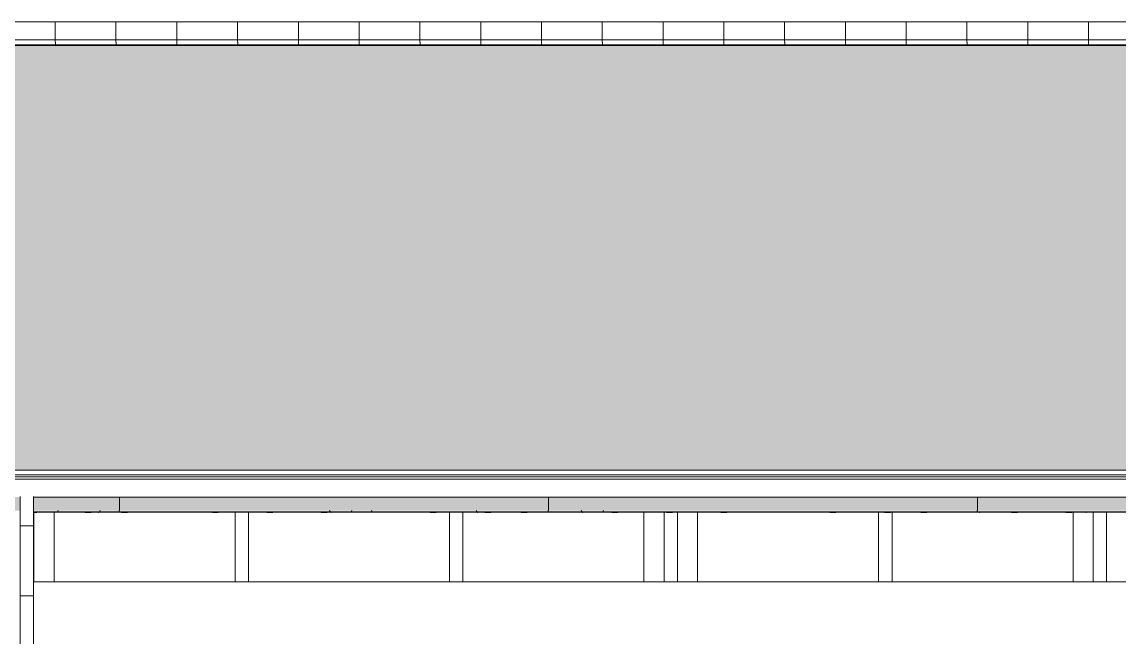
# Model space of a CAD drawing. Header units: millimetres. Extents: x -35517 to 139323, y -3702 to 5999.
# Drawn here: x 116222 to 122359, y 2496 to 5938 of the extents above; entities that cross this region are included whole.
import ezdxf

# ---------------------------------------------------------------- set-up
doc = ezdxf.new("R2010")
doc.units = ezdxf.units.MM
for name, color, linetype, lineweight in [('A-GENM', 13, 'Continuous', 5), ('A-ROOF', 132, 'Continuous', 9), ('A-ROOF-OTLN', 132, 'Continuous', 5), ('A-ROOF-PATT', 132, 'Continuous', 9), ('A-WALL', 113, 'Continuous', 9), ('I-WALL', 2, 'Continuous', 9), ('S-COLS', 52, 'Continuous', 5)]:
    doc.layers.add(name, color=color, linetype=linetype, lineweight=lineweight)

# ---------------------------------------------------------------- blocks, each defined once
blk = doc.blocks.new('FP_607-GENERAL EAST ELEVATION')
at = {"layer": 'A-ROOF-OTLN'}
blk.add_line((7710.5, 3195), (20829.5, 3195), dxfattribs=at)
at = {"layer": 'A-ROOF-PATT', "lineweight": 5}
for p, q in [((7710.5, 3197), (20829.5, 3197)), ((7710.5, 3194), (7728.7, 3194)), ((7847.5, 3201.6), (7847.3, 3201.2)), ((7847.7, 3201.9), (7847.5, 3201.6)), ((7847.9, 3202.3), (7847.7, 3201.9)), ((7848.1, 3202.7), (7847.9, 3202.3)), ((7848.3, 3203), (7848.1, 3202.7)), ((7848.5, 3203.4), (7848.3, 3203)), ((7848.7, 3203.8), (7848.5, 3203.4)), ((7848.9, 3204.1), (7848.7, 3203.8)), ((7849.1, 3204.5), (7848.9, 3204.1)), ((8000, 3194), (8033.5, 3194)), ((8075.5, 3193.9), (8075.3, 3193.8)), ((8075.7, 3193.9), (8075.5, 3193.9)), ((8075.8, 3193.9), (8075.7, 3193.9)), ((8076, 3194), (8075.8, 3193.9)), ((8076.2, 3194.1), (8076, 3194)), ((8076.4, 3194.2), (8076.2, 3194.1)), ((8076.6, 3194.2), (8076.4, 3194.2)), ((8076.8, 3194.4), (8076.6, 3194.2)), ((8077, 3194.5), (8076.8, 3194.4)), ((8077.2, 3194.6), (8077, 3194.5)), ((8077.4, 3194.8), (8077.2, 3194.6)), ((8077.6, 3194.9), (8077.4, 3194.8)), ((8077.8, 3195.1), (8077.6, 3194.9)), ((8077.9, 3195.3), (8077.8, 3195.1)), ((8078.1, 3195.5), (8077.9, 3195.3)), ((8078.3, 3195.7), (8078.1, 3195.5)), ((8078.5, 3195.9), (8078.3, 3195.7)), ((8078.7, 3196.1), (8078.5, 3195.9)), ((8078.9, 3196.3), (8078.7, 3196.1)), ((8079.1, 3196.6), (8078.9, 3196.3)), ((8079.3, 3196.8), (8079.1, 3196.6)), ((8079.5, 3197.1), (8079.3, 3196.8)), ((8079.7, 3197.4), (8079.5, 3197.1)), ((8079.9, 3197.6), (8079.7, 3197.4)), ((8080.1, 3197.9), (8079.9, 3197.6)), ((8080.2, 3198.2), (8080.1, 3197.9)), ((8080.4, 3198.5), (8080.2, 3198.2)), ((8080.6, 3198.8), (8080.4, 3198.5)), ((8080.8, 3199.2), (8080.6, 3198.8)), ((8081, 3199.5), (8080.8, 3199.2)), ((8081.2, 3199.8), (8081, 3199.5)), ((8081.4, 3200.2), (8081.2, 3199.8)), ((8081.6, 3200.5), (8081.4, 3200.2)), ((8081.8, 3200.9), (8081.6, 3200.5)), ((8082, 3201.2), (8081.8, 3200.9)), ((8082.2, 3201.6), (8082, 3201.2)), ((8082.4, 3201.9), (8082.2, 3201.6)), ((8082.5, 3202.3), (8082.4, 3201.9)), ((8082.7, 3202.6), (8082.5, 3202.3)), ((8082.9, 3203), (8082.7, 3202.6)), ((8083.1, 3203.4), (8082.9, 3203)), ((8083.3, 3203.8), (8083.1, 3203.4)), ((8083.5, 3204.1), (8083.3, 3203.8)), ((8083.7, 3204.5), (8083.5, 3204.1)), ((8189.7, 3197), (8189.7, 3204.5)), ((8203.2, 3194), (8236.7, 3194)), ((8314.7, 3198), (8314.5, 3198.3)), ((8314.9, 3197.7), (8314.7, 3198)), ((8315.1, 3197.4), (8314.9, 3197.7)), ((8315.3, 3197.2), (8315.1, 3197.4)), ((8315.4, 3196.9), (8315.3, 3197.2)), ((8315.6, 3196.7), (8315.4, 3196.9)), ((8315.8, 3196.4), (8315.6, 3196.7)), ((8316, 3196.2), (8315.8, 3196.4)), ((8316.2, 3196), (8316, 3196.2)), ((8316.4, 3195.8), (8316.2, 3196)), ((8316.6, 3195.6), (8316.4, 3195.8)), ((8316.7, 3195.4), (8316.6, 3195.6)), ((8316.9, 3195.2), (8316.7, 3195.4)), ((8317.1, 3195), (8316.9, 3195.2)), ((8317.3, 3194.9), (8317.1, 3195)), ((8317.5, 3194.7), (8317.3, 3194.9)), ((8317.7, 3194.6), (8317.5, 3194.7)), ((8317.8, 3194.4), (8317.7, 3194.6)), ((8318, 3194.3), (8317.8, 3194.4)), ((8318.2, 3194.2), (8318, 3194.3)), ((8318.4, 3194.1), (8318.2, 3194.2)), ((8318.6, 3194.1), (8318.4, 3194.1)), ((8318.8, 3194), (8318.6, 3194.1)), ((8319, 3193.9), (8318.8, 3194)), ((8319.1, 3193.9), (8319, 3193.9)), ((8319.3, 3193.9), (8319.1, 3193.9)), ((8319.5, 3193.8), (8319.3, 3193.9)), ((8711.2, 3194), (8744.7, 3194)), ((9016, 3194), (9049.5, 3194)), ((9320.8, 3194), (9354.3, 3194)), ((9367.1, 3204.1), (9366.9, 3204.5)), ((9367.3, 3203.8), (9367.1, 3204.1)), ((9367.5, 3203.4), (9367.3, 3203.8)), ((9367.7, 3203), (9367.5, 3203.4)), ((9367.9, 3202.6), (9367.7, 3203)), ((9368.1, 3202.3), (9367.9, 3202.6)), ((9368.3, 3201.9), (9368.1, 3202.3)), ((9368.5, 3201.6), (9368.3, 3201.9)), ((9368.7, 3201.2), (9368.5, 3201.6)), ((9368.9, 3200.9), (9368.7, 3201.2)), ((9369.1, 3200.5), (9368.9, 3200.9)), ((9369.2, 3200.2), (9369.1, 3200.5)), ((9369.4, 3199.8), (9369.2, 3200.2)), ((9369.6, 3199.5), (9369.4, 3199.8)), ((9369.8, 3199.2), (9369.6, 3199.5)), ((9370, 3198.8), (9369.8, 3199.2)), ((9370.2, 3198.5), (9370, 3198.8)), ((9370.4, 3198.2), (9370.2, 3198.5)), ((9370.6, 3197.9), (9370.4, 3198.2)), ((9370.8, 3197.6), (9370.6, 3197.9)), ((9371, 3197.4), (9370.8, 3197.6)), ((9371.2, 3197.1), (9371, 3197.4)), ((9371.4, 3196.8), (9371.2, 3197.1)), ((9371.5, 3196.6), (9371.4, 3196.8)), ((9371.7, 3196.3), (9371.5, 3196.6)), ((9371.9, 3196.1), (9371.7, 3196.3)), ((9372.1, 3195.9), (9371.9, 3196.1)), ((9372.3, 3195.7), (9372.1, 3195.9)), ((9372.5, 3195.5), (9372.3, 3195.7)), ((9372.7, 3195.3), (9372.5, 3195.5)), ((9372.9, 3195.1), (9372.7, 3195.3)), ((9373.1, 3194.9), (9372.9, 3195.1)), ((9373.3, 3194.8), (9373.1, 3194.9)), ((9373.5, 3194.6), (9373.3, 3194.8)), ((9373.6, 3194.5), (9373.5, 3194.6)), ((9373.8, 3194.4), (9373.6, 3194.5)), ((9374, 3194.2), (9373.8, 3194.4)), ((9374.2, 3194.2), (9374, 3194.2)), ((9374.4, 3194.1), (9374.2, 3194.2)), ((9374.6, 3194), (9374.4, 3194.1)), ((9374.8, 3193.9), (9374.6, 3194)), ((9375, 3193.9), (9374.8, 3193.9)), ((9375.2, 3193.9), (9375, 3193.9)), ((9375.4, 3193.8), (9375.2, 3193.9)), ((9485.8, 3195.3), (9485.6, 3195.1)), ((9486, 3195.5), (9485.8, 3195.3)), ((9486.2, 3195.7), (9486, 3195.5)), ((9486.3, 3195.9), (9486.2, 3195.7)), ((9486.5, 3196.1), (9486.3, 3195.9)), ((9486.7, 3196.3), (9486.5, 3196.1)), ((9486.9, 3196.6), (9486.7, 3196.3)), ((9487.1, 3196.8), (9486.9, 3196.6)), ((9487.3, 3197.1), (9487.1, 3196.8)), ((9487.5, 3197.4), (9487.3, 3197.1)), ((9487.7, 3197.7), (9487.5, 3197.4)), ((9487.9, 3197.9), (9487.7, 3197.7)), ((9488.1, 3198.2), (9487.9, 3197.9)), ((9488.3, 3198.5), (9488.1, 3198.2)), ((9488.4, 3198.9), (9488.3, 3198.5)), ((9488.6, 3199.2), (9488.4, 3198.9)), ((9488.8, 3199.5), (9488.6, 3199.2)), ((9489, 3199.8), (9488.8, 3199.5)), ((9489.2, 3200.2), (9489, 3199.8)), ((9489.4, 3200.5), (9489.2, 3200.2)), ((9489.6, 3200.9), (9489.4, 3200.5)), ((9489.8, 3201.2), (9489.6, 3200.9)), ((9490, 3201.6), (9489.8, 3201.2)), ((9490.2, 3201.9), (9490, 3201.6)), ((9490.4, 3202.3), (9490.2, 3201.9)), ((9490.5, 3202.7), (9490.4, 3202.3)), ((9490.7, 3203), (9490.5, 3202.7)), ((9490.9, 3203.4), (9490.7, 3203)), ((9491.1, 3203.8), (9490.9, 3203.4)), ((9491.3, 3204.1), (9491.1, 3203.8)), ((9491.5, 3204.5), (9491.3, 3204.1)), ((9601.8, 3204.1), (9601.6, 3204.5)), ((9601.9, 3203.8), (9601.8, 3204.1)), ((9602.1, 3203.4), (9601.9, 3203.8)), ((9602.3, 3203.1), (9602.1, 3203.4)), ((9602.5, 3202.7), (9602.3, 3203.1)), ((9602.7, 3202.4), (9602.5, 3202.7)), ((9602.9, 3202.1), (9602.7, 3202.4)), ((9603, 3201.7), (9602.9, 3202.1)), ((9603.2, 3201.4), (9603, 3201.7)), ((9603.4, 3201), (9603.2, 3201.4)), ((9603.6, 3200.7), (9603.4, 3201)), ((9603.8, 3200.4), (9603.6, 3200.7)), ((9603.9, 3200.1), (9603.8, 3200.4)), ((9726.1, 3194.2), (9726, 3194.3)), ((9726.3, 3194.1), (9726.1, 3194.2)), ((9726.5, 3194), (9726.3, 3194.1)), ((9726.7, 3194), (9726.5, 3194)), ((9726.8, 3193.9), (9726.7, 3194)), ((9727, 3193.9), (9726.8, 3193.9)), ((9727.2, 3193.9), (9727, 3193.9)), ((9727.3, 3193.8), (9727.2, 3193.9)), ((9930.4, 3194), (9963.9, 3194)), ((10188.4, 3204.1), (10188.2, 3204.5)), ((10188.5, 3203.8), (10188.4, 3204.1)), ((10188.7, 3203.4), (10188.5, 3203.8)), ((10188.9, 3203), (10188.7, 3203.4)), ((10189.1, 3202.7), (10188.9, 3203)), ((10189.3, 3202.3), (10189.1, 3202.7)), ((10189.5, 3202), (10189.3, 3202.3)), ((10189.7, 3201.6), (10189.5, 3202)), ((10189.9, 3201.3), (10189.7, 3201.6)), ((10190.1, 3200.9), (10189.9, 3201.3)), ((10190.2, 3200.6), (10190.1, 3200.9)), ((10190.4, 3200.2), (10190.2, 3200.6)), ((10190.6, 3199.9), (10190.4, 3200.2)), ((10190.8, 3199.6), (10190.6, 3199.9)), ((10191, 3199.2), (10190.8, 3199.6)), ((10191.2, 3198.9), (10191, 3199.2)), ((10191.4, 3198.6), (10191.2, 3198.9)), ((10191.6, 3198.3), (10191.4, 3198.6)), ((10191.8, 3198), (10191.6, 3198.3)), ((10191.9, 3197.7), (10191.8, 3198)), ((10192.1, 3197.4), (10191.9, 3197.7)), ((10192.3, 3197.2), (10192.1, 3197.4)), ((10192.5, 3196.9), (10192.3, 3197.2)), ((10192.7, 3196.7), (10192.5, 3196.9)), ((10192.9, 3196.4), (10192.7, 3196.7)), ((10193.1, 3196.2), (10192.9, 3196.4)), ((10193.3, 3196), (10193.1, 3196.2)), ((10193.5, 3195.7), (10193.3, 3196)), ((10193.6, 3195.5), (10193.5, 3195.7)), ((10193.8, 3195.3), (10193.6, 3195.5)), ((10194, 3195.2), (10193.8, 3195.3)), ((10194.2, 3195), (10194, 3195.2)), ((10194.4, 3194.8), (10194.2, 3195)), ((10194.6, 3194.7), (10194.4, 3194.8)), ((10194.8, 3194.5), (10194.6, 3194.7)), ((10195, 3194.4), (10194.8, 3194.5)), ((10195.2, 3194.3), (10195, 3194.4)), ((10195.3, 3194.2), (10195.2, 3194.3)), ((10195.5, 3194.1), (10195.3, 3194.2)), ((10195.7, 3194), (10195.5, 3194.1)), ((10195.9, 3194), (10195.7, 3194)), ((10196.1, 3193.9), (10195.9, 3194)), ((10196.3, 3193.9), (10196.1, 3193.9)), ((10235.2, 3194), (10268.7, 3194)), ((10438.4, 3194), (10471.9, 3194)), ((10589.7, 3197), (10589.7, 3204.5)), ((10775, 3204.1), (10774.8, 3204.5)), ((10775.1, 3203.8), (10775, 3204.1)), ((10775.3, 3203.4), (10775.1, 3203.8)), ((10775.5, 3203), (10775.3, 3203.4)), ((10775.7, 3202.6), (10775.5, 3203)), ((10775.9, 3202.3), (10775.7, 3202.6)), ((10776.1, 3201.9), (10775.9, 3202.3)), ((10776.3, 3201.6), (10776.1, 3201.9)), ((10776.5, 3201.2), (10776.3, 3201.6)), ((10776.7, 3200.9), (10776.5, 3201.2)), ((10776.9, 3200.5), (10776.7, 3200.9)), ((10777.1, 3200.2), (10776.9, 3200.5)), ((10777.2, 3199.8), (10777.1, 3200.2)), ((10777.4, 3199.5), (10777.2, 3199.8)), ((10777.6, 3199.2), (10777.4, 3199.5)), ((10777.8, 3198.8), (10777.6, 3199.2)), ((10778, 3198.5), (10777.8, 3198.8)), ((10778.2, 3198.2), (10778, 3198.5)), ((10778.4, 3197.9), (10778.2, 3198.2)), ((10778.6, 3197.6), (10778.4, 3197.9)), ((10778.8, 3197.4), (10778.6, 3197.6)), ((10779, 3197.1), (10778.8, 3197.4)), ((10779.2, 3196.8), (10779, 3197.1)), ((10779.4, 3196.6), (10779.2, 3196.8)), ((10779.5, 3196.3), (10779.4, 3196.6)), ((10779.7, 3196.1), (10779.5, 3196.3)), ((10779.9, 3195.9), (10779.7, 3196.1)), ((10780.1, 3195.7), (10779.9, 3195.9)), ((10780.3, 3195.5), (10780.1, 3195.7)), ((10780.5, 3195.3), (10780.3, 3195.5)), ((10780.7, 3195.1), (10780.5, 3195.3)), ((10780.9, 3194.9), (10780.7, 3195.1)), ((10781.1, 3194.8), (10780.9, 3194.9)), ((10781.3, 3194.6), (10781.1, 3194.8)), ((10781.5, 3194.5), (10781.3, 3194.6)), ((10781.7, 3194.4), (10781.5, 3194.5)), ((10781.8, 3194.2), (10781.7, 3194.4)), ((10782, 3194.2), (10781.8, 3194.2)), ((10782.2, 3194.1), (10782, 3194.2)), ((10782.4, 3194), (10782.2, 3194.1)), ((10782.6, 3193.9), (10782.4, 3194)), ((10782.8, 3193.9), (10782.6, 3193.9)), ((10783, 3193.9), (10782.8, 3193.9)), ((10783.2, 3193.8), (10783, 3193.9)), ((10897.2, 3200.5), (10897, 3200.2)), ((10897.4, 3200.9), (10897.2, 3200.5)), ((10897.6, 3201.2), (10897.4, 3200.9)), ((10897.8, 3201.6), (10897.6, 3201.2)), ((10898, 3201.9), (10897.8, 3201.6)), ((10898.2, 3202.3), (10898, 3201.9)), ((10898.4, 3202.7), (10898.2, 3202.3)), ((10898.6, 3203), (10898.4, 3202.7)), ((10898.7, 3203.4), (10898.6, 3203)), ((10898.9, 3203.8), (10898.7, 3203.4)), ((10899.1, 3204.1), (10898.9, 3203.8)), ((10899.3, 3204.5), (10899.1, 3204.1)), ((10946.4, 3194), (10979.9, 3194)), ((11251.2, 3194), (11284.7, 3194)), ((11556, 3194), (11589.5, 3194)), ((12165.6, 3194), (12199.1, 3194)), ((12181.6, 3193.9), (12181.4, 3193.8)), ((12181.8, 3193.9), (12181.6, 3193.9)), ((12181.9, 3193.9), (12181.8, 3193.9)), ((12182.1, 3194), (12181.9, 3193.9)), ((12182.3, 3194.1), (12182.1, 3194)), ((12182.5, 3194.1), (12182.3, 3194.1)), ((12182.7, 3194.2), (12182.5, 3194.1)), ((12182.9, 3194.3), (12182.7, 3194.2)), ((12183.1, 3194.5), (12182.9, 3194.3)), ((12183.3, 3194.6), (12183.1, 3194.5)), ((12183.5, 3194.7), (12183.3, 3194.6)), ((12183.6, 3194.9), (12183.5, 3194.7)), ((12183.8, 3195), (12183.6, 3194.9)), ((12184, 3195.2), (12183.8, 3195)), ((12184.2, 3195.4), (12184, 3195.2)), ((12184.4, 3195.6), (12184.2, 3195.4)), ((12184.6, 3195.8), (12184.4, 3195.6)), ((12184.8, 3196), (12184.6, 3195.8)), ((12185, 3196.3), (12184.8, 3196)), ((12185.2, 3196.5), (12185, 3196.3)), ((12185.3, 3196.7), (12185.2, 3196.5)), ((12185.5, 3197), (12185.3, 3196.7)), ((12185.7, 3197.3), (12185.5, 3197)), ((12185.9, 3197.5), (12185.7, 3197.3)), ((12186.1, 3197.8), (12185.9, 3197.5)), ((12186.3, 3198.1), (12186.1, 3197.8)), ((12186.5, 3198.4), (12186.3, 3198.1)), ((12470.4, 3194), (12503.9, 3194)), ((12673.6, 3194), (12707.1, 3194)), ((12989.7, 3197), (12989.7, 3204.5)), ((13002.8, 3193.9), (13002.6, 3193.8)), ((13003, 3193.9), (13002.8, 3193.9)), ((13003.2, 3193.9), (13003, 3193.9)), ((13003.3, 3194), (13003.2, 3193.9)), ((13003.5, 3194.1), (13003.3, 3194)), ((13003.7, 3194.1), (13003.5, 3194.1)), ((13003.9, 3194.2), (13003.7, 3194.1)), ((13004.1, 3194.3), (13003.9, 3194.2)), ((13004.3, 3194.4), (13004.1, 3194.3)), ((13004.5, 3194.6), (13004.3, 3194.4)), ((13004.7, 3194.7), (13004.5, 3194.6)), ((13004.8, 3194.9), (13004.7, 3194.7)), ((13005, 3195), (13004.8, 3194.9)), ((13005.2, 3195.2), (13005, 3195)), ((13005.4, 3195.4), (13005.2, 3195.2)), ((13005.6, 3195.6), (13005.4, 3195.4)), ((13181.6, 3194), (13215.1, 3194)), ((13486.4, 3194), (13519.9, 3194)), ((13595, 3196.6), (13594.8, 3196.8)), ((13595.1, 3196.4), (13595, 3196.6)), ((13595.3, 3196.1), (13595.1, 3196.4)), ((13595.5, 3195.9), (13595.3, 3196.1)), ((13595.7, 3195.7), (13595.5, 3195.9)), ((13595.9, 3195.5), (13595.7, 3195.7)), ((13596.1, 3195.3), (13595.9, 3195.5)), ((13596.2, 3195.1), (13596.1, 3195.3)), ((13596.4, 3195), (13596.2, 3195.1)), ((13596.6, 3194.8), (13596.4, 3195)), ((13596.8, 3194.7), (13596.6, 3194.8)), ((13597, 3194.5), (13596.8, 3194.7)), ((13597.2, 3194.4), (13597, 3194.5)), ((13597.3, 3194.3), (13597.2, 3194.4)), ((13597.5, 3194.2), (13597.3, 3194.3)), ((13597.7, 3194.1), (13597.5, 3194.2)), ((13597.9, 3194), (13597.7, 3194.1)), ((13598.1, 3194), (13597.9, 3194)), ((13598.3, 3193.9), (13598.1, 3194)), ((13598.4, 3193.9), (13598.3, 3193.9)), ((13598.6, 3193.9), (13598.4, 3193.9)), ((13598.8, 3193.8), (13598.6, 3193.9))]:
    blk.add_line(p, q, dxfattribs=at)
blk = doc.blocks.new('Downpipe - Downpipe-V614-GENERAL EAST ELEVATION')
at = {"layer": 'A-GENM'}
for p, q in [((7635.5, 3119), (7635.5, 3282.2)), ((7710.5, 3282.2), (7710.5, 3119)), ((7635.5, 3119), (7710.5, 3119)), ((7635.5, 2727.6), (7635.5, 3119)), ((7710.5, 3119), (7710.5, 2727.6)), ((7635.5, 2727.6), (7710.5, 2727.6)), ((7635.5, 144.1), (7635.5, 2727.6)), ((7710.5, 2727.6), (7710.5, 1541.5)), ((7635.5, 151.5), (7656.7, 151.5)), ((7635.5, 55.9), (7635.5, 151.5)), ((7656.7, 144.1), (7635.5, 144.1)), ((7635.5, 55.9), (7656.7, 55.9)), ((7635.5, 48.6), (7635.5, 55.9)), ((7656.7, 48.6), (7635.5, 48.6)), ((7635.5, -24.4), (7635.5, 48.6)), ((7635.5, -24.4), (7656.7, -24.4))]:
    blk.add_line(p, q, dxfattribs=at)

msp = doc.modelspace()

# ---------------------------------------------------------------- hatches: boundary and pattern name
at = {"layer": 'A-ROOF-PATT', "lineweight": 5}
h = msp.add_hatch(dxfattribs=at)
h.set_pattern_fill('FP_134', color=256, style=0, pattern_type=2)
h.set_pattern_definition([(90, (119128.2, 5887.8), (-340, 2e-14), [])])
h.paths.add_polyline_path([(123918.4, 5837.3), (123918.4, 5938.3), (114396.9, 5938.3), (114338, 5837.3), (120017.7, 5837.3)])
h = msp.add_hatch(dxfattribs=at)
h.set_pattern_fill('FP_132', color=256, style=0, pattern_type=2)
h.set_pattern_definition([(90, (119128.2, 5831.33), (-340, 2e-14), [])])
h.paths.add_polyline_path([(123918.4, 5825.4), (123918.4, 5837.3), (114338, 5837.3), (114338.2, 5835.3), (114375.5, 5825.4), (120017.7, 5825.4)])
h = msp.add_hatch(dxfattribs=at)
h.set_pattern_fill('FP_115', color=256, style=0, pattern_type=2)
h.set_pattern_definition([(0, (108576.226, 12145.564), (323.85, 44.557), [76.2, -63.5, 88.9, -38.1, -165.1]), (0, (108576.226, 12145.564), (323.85, 44.557), [-266.7, 114.3, -50.8]), (0, (108652.426, 12147.42), (323.85, 44.557), [63.5, -241.3, 50.8, -76.2]), (0, (108804.826, 12142.78), (323.85, 44.557), [38.1, -393.7]), (90, (108576.23, 12145.56), (-107.95, 44.557), [42.701, -135.529]), (90, (108652.43, 12145.56), (-107.95, 44.557), [41.773, -136.457]), (90, (108715.93, 12145.56), (-107.95, 44.557), [38.988, -139.242]), (90, (108804.83, 12142.78), (-107.95, 44.557), [42.701, -135.529]), (90, (108842.93, 12142.78), (-107.95, 44.557), [42.701, -135.529]), (90, (108957.23, 12145.56), (-107.95, 44.557), [40.844, -137.385])])
h.paths.add_polyline_path([(119414.4, 3431.1), (131491.7, 3431.1), (123794.7, 5784.4), (123794.7, 5806.2), (114537.1, 5806.2), (114537.1, 5784.4), (106840.1, 3431.1), (118811.1, 3431.1)])
h.paths.add_polyline_path([(106745.2, 3431.1), (106758, 3431.1), (106758, 3435.3), (106731.4, 3457.6), (106644.9, 3431.1)])
h.paths.add_polyline_path([(131604.4, 3431.1), (131686.9, 3431.1), (131600.4, 3457.6), (131573.8, 3435.3), (131573.8, 3431.1)])
h = msp.add_hatch(dxfattribs=at)
h.set_pattern_fill('FP_133', color=256, style=0, pattern_type=2)
h.set_pattern_definition([(90, (119128.94, 5817.9), (-340, 2e-14), [])])
h.paths.add_polyline_path([(120017.7, 5810.4), (123899.6, 5810.4), (123918.4, 5815.4), (123918.4, 5825.4), (114375.5, 5825.4), (114432.2, 5810.4), (115191.4, 5810.4)])
h = msp.add_hatch(dxfattribs=at)
h.set_pattern_fill('FP_128', color=256, style=0, pattern_type=2)
h.set_pattern_definition([(0, (121757.79, 0), (406.4, 101.6), [33.528, -271.272, 33.528, -271.272, -1625.6]), (0, (121757.79, 0), (406.4, 101.6), [-609.6, 33.528, -576.072, 33.528, -271.272, -711.2]), (0, (121757.79, 0), (406.4, 101.6), [-1524, 33.528, -169.672, 33.528, -474.472]), (120, (121910.19, 50.8), (-291.1882, 301.1527), [33.528, -271.272, 33.528, -271.272, -1625.6]), (120, (121910.19, 50.8), (-291.1882, 301.1527), [-609.6, 33.528, -576.072, 33.528, -271.272, -711.2]), (120, (121910.19, 50.8), (-291.1882, 301.1527), [-1524, 33.528, -169.672, 33.528, -474.472]), (240, (121960.99, 254), (-115.2118, -402.7527), [33.528, -271.272, 33.528, -271.272, -1625.6]), (240, (121960.99, 254), (-115.2118, -402.7527), [-609.6, 33.528, -576.072, 33.528, -271.272, -711.2]), (240, (121960.99, 254), (-115.2118, -402.7527), [-1524, 33.528, -169.672, 33.528, -474.472])])
h.paths.add_polyline_path([(118811.1, 3204.5), (129405.7, 3204.5), (129405.7, 3280.1), (116286.7, 3280.1), (116286.7, 3204.5), (118735.7, 3204.5)])
h.paths.add_polyline_path([(131656.9, 3204.5), (131656.9, 3280.1), (129480.7, 3280.1), (129480.7, 3204.5), (131480.4, 3204.5)])
h.paths.add_polyline_path([(106745.2, 3204.5), (109841.7, 3204.5), (109841.7, 3280.1), (106674.9, 3280.1), (106674.9, 3204.5)])
h.paths.add_polyline_path([(109916.7, 3204.5), (116211.7, 3204.5), (116211.7, 3280.1), (109916.7, 3280.1)])
h = msp.add_hatch(dxfattribs=at)
h.set_pattern_fill('FP_129', color=256, style=0, pattern_type=2)
h.set_pattern_definition([(0, (119165.9, 3309.8), (0, 1200), []), (90, (119166, 3309.8), (-2400, 1e-13), [])])
h.paths.add_polyline_path([(118811.1, 3204.5), (129405.7, 3204.5), (129405.7, 3280.1), (116286.7, 3280.1), (116286.7, 3204.5), (118735.7, 3204.5)])
h.paths.add_polyline_path([(131656.9, 3204.5), (131656.9, 3280.1), (129480.7, 3280.1), (129480.7, 3204.5), (131480.4, 3204.5)])
h.paths.add_polyline_path([(106745.2, 3204.5), (109841.7, 3204.5), (109841.7, 3280.1), (106674.9, 3280.1), (106674.9, 3204.5)])
h.paths.add_polyline_path([(109916.7, 3204.5), (116211.7, 3204.5), (116211.7, 3280.1), (109916.7, 3280.1)])

# ---------------------------------------------------------------- linework, layer by layer
at = {"layer": 'A-ROOF'}
for p, q in [((123794.7, 5806.2), (114537.1, 5806.2)), ((131686.9, 3405), (106644.9, 3405)), ((106840.1, 3431.1), (131491.7, 3431.1))]:
    msp.add_line(p, q, dxfattribs=at)
at = {"layer": 'A-ROOF-OTLN'}
for p, q in [((114396.9, 5938.3), (123918.4, 5938.3)), ((123918.4, 5837.3), (114338, 5837.3)), ((114432.2, 5810.4), (123899.6, 5810.4)), ((131786.9, 3392.3), (106544.9, 3392.3)), ((131786.9, 3379.6), (106544.9, 3379.6)), ((129405.7, 3280.1), (116286.7, 3280.1))]:
    msp.add_line(p, q, dxfattribs=at)
at = {"layer": 'A-WALL'}
for p, q in [((116401.9, 3195.3), (116401.9, 2805)), ((119701.9, 2805), (119701.9, 3195)), ((120001.9, 3195), (120001.9, 2805)), ((122101.9, 2805), (122101.9, 3195))]:
    msp.add_line(p, q, dxfattribs=at)
at = {"layer": 'I-WALL'}
msp.add_line((129405.7, 2805), (116286.7, 2805), dxfattribs=at)
at = {"layer": 'S-COLS'}
for p, q in [((116289.4, 2805), (116289.4, 3195.3)), ((117414.4, 3195.3), (117414.4, 2805)), ((117489.4, 2805), (117489.4, 3195.3)), ((118614.4, 3195.3), (118614.4, 2805)), ((118689.4, 2805), (118689.4, 3195.3)), ((119814.4, 3195.3), (119814.4, 2805)), ((119889.4, 2805), (119889.4, 3195.3)), ((121014.4, 3195.3), (121014.4, 2805)), ((121089.4, 2805), (121089.4, 3195.3)), ((122214.4, 3195.3), (122214.4, 2805)), ((122289.4, 2805), (122289.4, 3195.3))]:
    msp.add_line(p, q, dxfattribs=at)

# ---------------------------------------------------------------- block references
at = {"layer": 'A-GENM'}
msp.add_blockref('Downpipe - Downpipe-V614-GENERAL EAST ELEVATION', (108576.2, 0), dxfattribs=at)
at = {"layer": 'A-ROOF-OTLN'}
msp.add_blockref('FP_607-GENERAL EAST ELEVATION', (108576.2, 0), dxfattribs=at)

doc.saveas('drawing.dxf')
